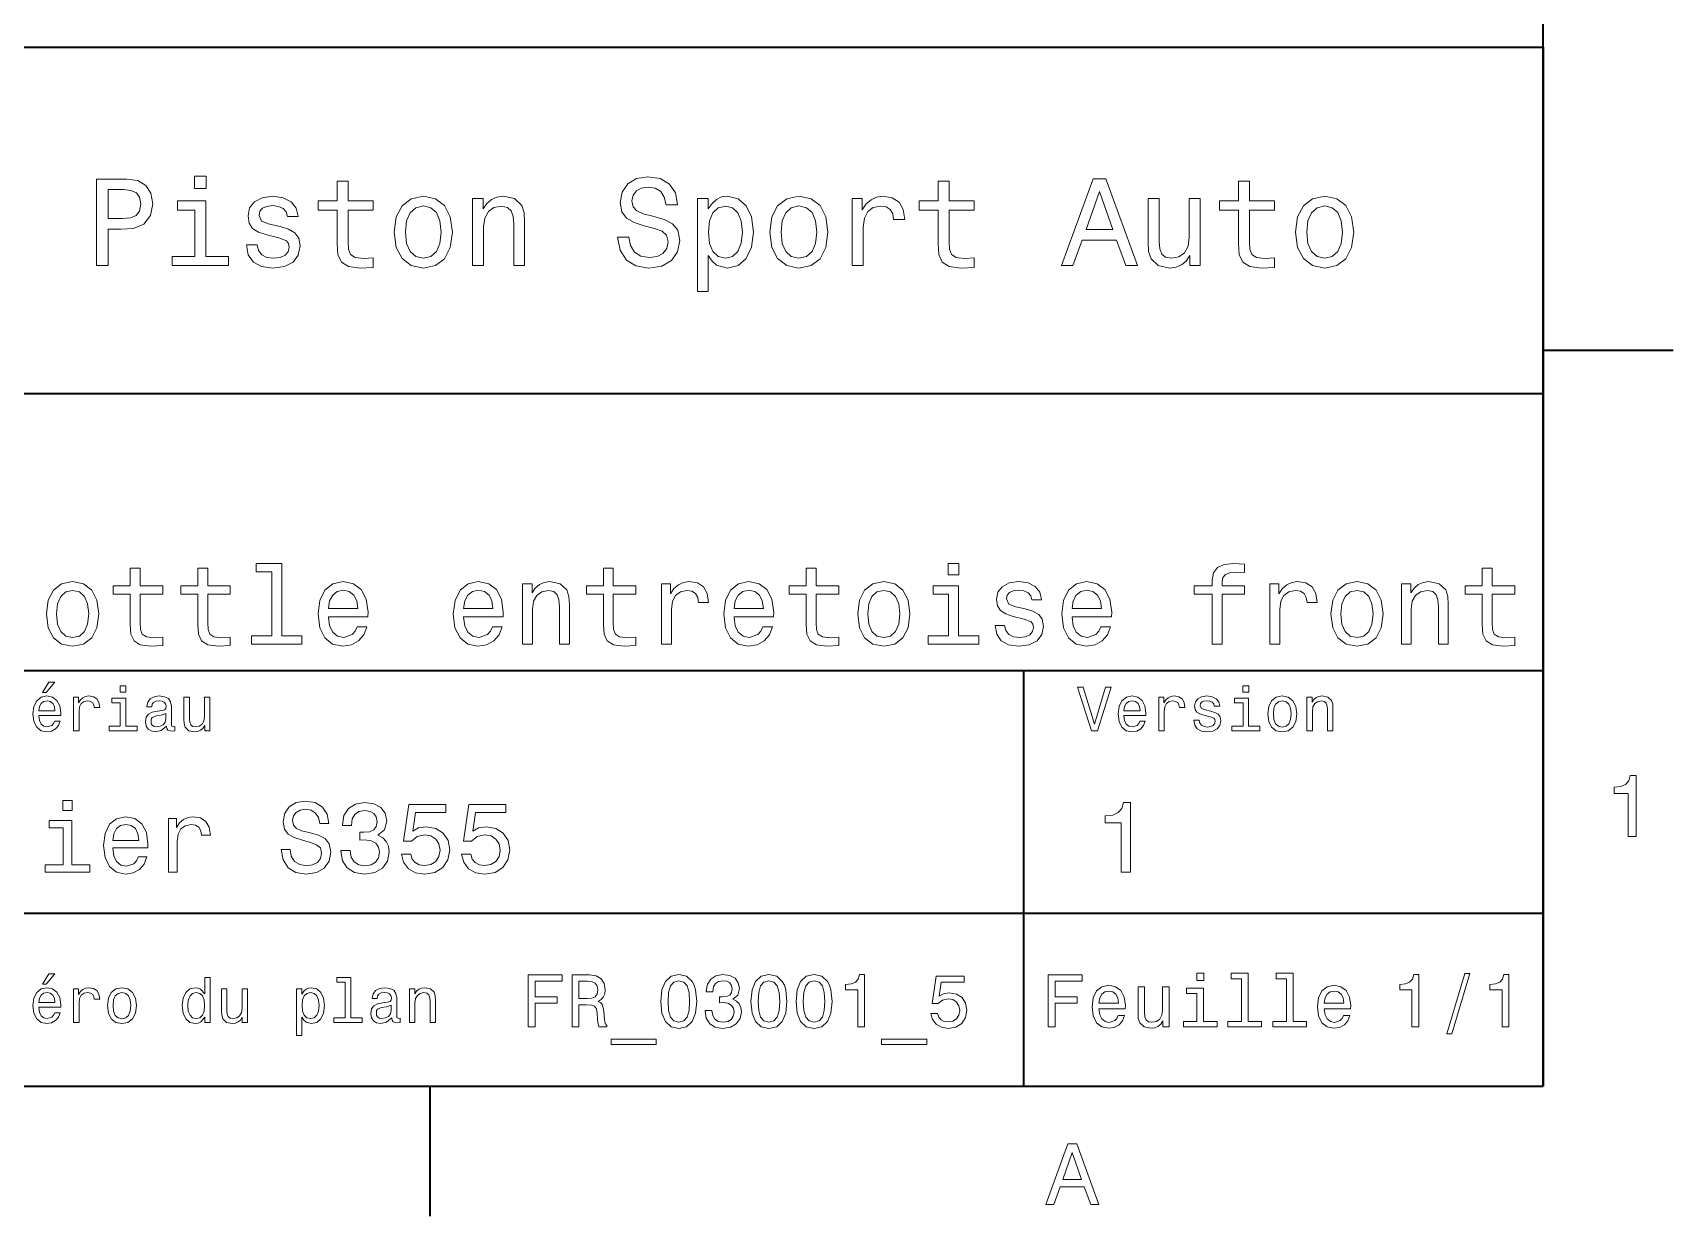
# Model space of a CAD drawing. Extents: x 0 to 297, y 0 to 210.
# Drawn here: x 199.8 to 294.5, y 2.5 to 70.8 of the extents above; entities that cross this region are included whole.
import ezdxf

# ---------------------------------------------------------------- set-up
doc = ezdxf.new("R2010")
doc.units = 0

msp = doc.modelspace()

# ---------------------------------------------------------------- linework, layer by layer
at = {"color": 7, "lineweight": 35}
for p, q in [((287, 10), (287, 200)), ((97, 70), (287, 70)), ((287, 70), (287, 10)), ((162, 50), (287, 50)), ((162, 34), (287, 34)), ((257, 10), (257, 34)), ((162, 20), (287, 20)), ((10, 10), (287, 10)), ((97, 10), (287, 10))]:
    msp.add_line(p, q, dxfattribs=at)
at = {"color": 7, "lineweight": 35, "ltscale": 0.1875}
for p, q in [((287, 52.5), (294.5, 52.5)), ((222.699997, 10), (222.699997, 2.5))]:
    msp.add_line(p, q, dxfattribs=at)
at = {"color": 7, "lineweight": 13}
for points in [[(209.788177, 62.554031), (209.118149, 62.554031), (209.118149, 61.833572), (209.788177, 61.833572)], [(203.462524, 57.381123), (204.125351, 57.381123), (204.125351, 59.492073), (204.860229, 59.492073), (205.602295, 59.528095), (206.193085, 59.780258), (206.574921, 60.270172), (206.704605, 60.940201), (206.603745, 61.559795), (206.315552, 62.013687), (205.840057, 62.287464), (205.191635, 62.381123), (203.462524, 62.381123)], [(205.01152, 61.76873), (205.443802, 61.725502), (205.760803, 61.588615), (205.94812, 61.336452), (206.01297, 60.940201), (205.940918, 60.522331), (205.746399, 60.270172), (205.414978, 60.140488), (204.96109, 60.104465), (204.125351, 60.104465), (204.125351, 61.76873)], [(217.353027, 60.579971), (217.353027, 58.64193), (217.396255, 58.015129), (217.597992, 57.582851), (218.001434, 57.330688), (218.685883, 57.244236), (219.43515, 57.280258), (219.43515, 57.827808), (218.887604, 57.78458), (218.390488, 57.842216), (218.123917, 58.022331), (218.008652, 58.324928), (217.98703, 58.75), (217.98703, 60.579971), (219.43515, 60.579971), (219.43515, 61.120316), (217.98703, 61.120316), (217.98703, 62.251438), (217.353027, 62.251438), (217.353027, 61.120316), (216.257935, 61.120316), (216.257935, 60.579971)], [(234.20462, 59.030979), (233.548996, 59.030979), (233.693085, 58.267288), (234.053314, 57.70533), (234.608078, 57.366714), (235.357361, 57.244236), (236.099426, 57.359509), (236.654175, 57.67651), (237.007202, 58.17363), (237.136902, 58.82925), (237.028824, 59.420029), (236.726227, 59.801872), (236.236313, 60.054031), (235.580704, 60.241352), (235.018738, 60.378242), (234.651306, 60.536743), (234.442368, 60.767288), (234.377533, 61.127522), (234.442368, 61.451729), (234.629684, 61.696686), (234.917877, 61.862389), (235.314133, 61.920029), (235.71759, 61.84798), (236.034592, 61.653458), (236.24353, 61.32925), (236.344391, 60.889767), (237, 60.889767), (237, 60.904179), (236.884735, 61.581409), (236.546112, 62.085732), (236.01297, 62.402737), (235.292511, 62.510807), (234.644104, 62.402737), (234.139771, 62.100143), (233.815567, 61.631844), (233.700287, 61.026657), (233.793961, 60.486309), (234.067734, 60.118874), (234.5, 59.873917), (235.09079, 59.6866), (235.674362, 59.520893), (236.113831, 59.362389), (236.380402, 59.131844), (236.47406, 58.757202), (236.387619, 58.375359), (236.164276, 58.087173), (235.825653, 57.907059), (235.386169, 57.849422), (234.896255, 57.928673), (234.521622, 58.159222), (234.283875, 58.533859)], [(252.05043, 60.579971), (252.05043, 58.64193), (252.093658, 58.015129), (252.29538, 57.582851), (252.698853, 57.330688), (253.383286, 57.244236), (254.132568, 57.280258), (254.132568, 57.827808), (253.585022, 57.78458), (253.087891, 57.842216), (252.82132, 58.022331), (252.706055, 58.324928), (252.684448, 58.75), (252.684448, 60.579971), (254.132568, 60.579971), (254.132568, 61.120316), (252.684448, 61.120316), (252.684448, 62.251438), (252.05043, 62.251438), (252.05043, 61.120316), (250.955322, 61.120316), (250.955322, 60.579971)], [(259.175781, 57.381123), (259.838623, 57.381123), (260.364563, 58.850864), (262.360229, 58.850864), (262.886169, 57.381123), (263.563416, 57.381123), (261.733429, 62.388329), (260.998566, 62.388329)], [(260.595093, 59.463257), (261.365997, 61.667866), (262.136902, 59.463257)], [(269.399109, 60.579971), (269.399109, 58.64193), (269.442352, 58.015129), (269.644073, 57.582851), (270.047546, 57.330688), (270.731995, 57.244236), (271.481262, 57.280258), (271.481262, 57.827808), (270.933716, 57.78458), (270.436584, 57.842216), (270.170013, 58.022331), (270.054749, 58.324928), (270.033142, 58.75), (270.033142, 60.579971), (271.481262, 60.579971), (271.481262, 61.120316), (270.033142, 61.120316), (270.033142, 62.251438), (269.399109, 62.251438), (269.399109, 61.120316), (268.304016, 61.120316), (268.304016, 60.579971)], [(209.766571, 57.914265), (209.766571, 61.120316), (208.138321, 61.120316), (208.138321, 60.579971), (209.132568, 60.579971), (209.132568, 57.914265), (207.835724, 57.914265), (207.835724, 57.381123), (211.077805, 57.381123), (211.077805, 57.914265)], [(214.060516, 59.636166), (213.44812, 59.780258), (212.994232, 59.945965), (212.842941, 60.28458), (212.886169, 60.522331), (213.03746, 60.695244), (213.282425, 60.803314), (213.635437, 60.846542), (213.97406, 60.803314), (214.240631, 60.67363), (214.413544, 60.479107), (214.485596, 60.219738), (215.105194, 60.219738), (215.105194, 60.23415), (214.997116, 60.70245), (214.701721, 61.069885), (214.240631, 61.30043), (213.635437, 61.386887), (213.023056, 61.30043), (212.57637, 61.062679), (212.29538, 60.709652), (212.208939, 60.262966), (212.273773, 59.830688), (212.475494, 59.528095), (212.806915, 59.311958), (213.289627, 59.16066), (213.995682, 58.987751), (214.427948, 58.807636), (214.543228, 58.663544), (214.586456, 58.447407), (214.521606, 58.180836), (214.348694, 57.979107), (214.067719, 57.849422), (213.693085, 57.806194), (213.296829, 57.849422), (213.008636, 58.000721), (212.814117, 58.245674), (212.734863, 58.584293), (212.122482, 58.584293), (212.223343, 58.007923), (212.518738, 57.590057), (212.98703, 57.337894), (213.635437, 57.244236), (214.312683, 57.337894), (214.809799, 57.590057), (215.112396, 57.993515), (215.220459, 58.519451), (215.141205, 58.973343), (214.917862, 59.283138), (214.55043, 59.484871)], [(220.65274, 59.311958), (220.768005, 58.432995), (221.099426, 57.78458), (221.625366, 57.381123), (222.331421, 57.244236), (223.030258, 57.381123), (223.556198, 57.777374), (223.887604, 58.425793), (224.010086, 59.311958), (223.887604, 60.190922), (223.556198, 60.846542), (223.030258, 61.242794), (222.331421, 61.386887), (221.625366, 61.242794), (221.099426, 60.839336), (220.768005, 60.190922)], [(221.301147, 59.319164), (221.365997, 59.967579), (221.567719, 60.435879), (221.891937, 60.72406), (222.331421, 60.824928), (222.763687, 60.72406), (223.087891, 60.443081), (223.289627, 59.967579), (223.361679, 59.319164), (223.289627, 58.663544), (223.087891, 58.188038), (222.763687, 57.899853), (222.331421, 57.806194), (221.891937, 57.899853), (221.567719, 58.188038), (221.365997, 58.663544)], [(225.177246, 57.381123), (225.811249, 57.381123), (225.811249, 59.614552), (225.876083, 60.12608), (226.085022, 60.500717), (226.409225, 60.731266), (226.841507, 60.817722), (227.187317, 60.745674), (227.403458, 60.551151), (227.511536, 60.226944), (227.547546, 59.794666), (227.547546, 57.381123), (228.181564, 57.381123), (228.181564, 59.924351), (228.15274, 60.435879), (228.023056, 60.86095), (227.597992, 61.25), (226.935165, 61.386887), (226.567719, 61.336452), (226.257935, 61.199566), (225.991364, 60.969017), (225.782425, 60.659222), (225.782425, 61.25), (225.177246, 61.25)], [(238.786743, 60.652016), (238.786743, 61.25), (238.15274, 61.25), (238.15274, 55.882565), (238.786743, 55.882565), (238.786743, 57.971901), (239.010101, 57.633286), (239.262253, 57.409943), (239.896271, 57.244236), (240.50145, 57.381123), (240.976959, 57.791786), (241.286743, 58.440201), (241.402023, 59.319164), (241.286743, 60.190922), (240.976959, 60.839336), (240.50145, 61.242794), (239.896271, 61.386887), (239.550446, 61.343658), (239.255051, 61.206772), (239.002899, 60.976223)], [(239.788193, 57.8134), (239.363129, 57.907059), (239.053314, 58.195244), (238.858795, 58.663544), (238.793945, 59.319164), (238.858795, 59.967579), (239.053314, 60.435879), (239.363129, 60.716858), (239.788193, 60.817722), (240.177246, 60.716858), (240.48703, 60.428673), (240.681564, 59.960373), (240.753601, 59.319164), (240.681564, 58.67075), (240.48703, 58.195244), (240.177246, 57.907059)], [(242.338623, 59.311958), (242.453888, 58.432995), (242.785309, 57.78458), (243.311249, 57.381123), (244.017303, 57.244236), (244.716141, 57.381123), (245.242081, 57.777374), (245.573486, 58.425793), (245.695969, 59.311958), (245.573486, 60.190922), (245.242081, 60.846542), (244.716141, 61.242794), (244.017303, 61.386887), (243.311249, 61.242794), (242.785309, 60.839336), (242.453888, 60.190922)], [(242.98703, 59.319164), (243.05188, 59.967579), (243.253601, 60.435879), (243.57782, 60.72406), (244.017303, 60.824928), (244.449585, 60.72406), (244.773773, 60.443081), (244.97551, 59.967579), (245.047546, 59.319164), (244.97551, 58.663544), (244.773773, 58.188038), (244.449585, 57.899853), (244.017303, 57.806194), (243.57782, 57.899853), (243.253601, 58.188038), (243.05188, 58.663544)], [(247.100861, 57.381123), (247.734863, 57.381123), (247.734863, 59.592937), (247.799713, 60.12608), (247.994232, 60.507923), (248.311249, 60.738472), (248.736313, 60.817722), (249.053314, 60.767288), (249.291077, 60.623199), (249.435165, 60.378242), (249.485596, 60.046829), (250.126801, 60.046829), (250.040344, 60.630402), (249.802597, 61.048271), (249.406342, 61.30043), (248.865997, 61.386887), (248.498566, 61.32925), (248.181549, 61.185158), (247.900574, 60.940201), (247.677246, 60.608788), (247.677246, 61.25), (247.100861, 61.25)], [(267.194519, 61.25), (266.560516, 61.25), (266.560516, 59.016571), (266.488464, 58.497837), (266.279541, 58.123196), (265.955322, 57.892651), (265.530243, 57.820602), (265.19165, 57.878242), (264.975494, 58.051151), (264.853027, 58.346542), (264.824219, 58.764408), (264.824219, 61.25), (264.190186, 61.25), (264.190186, 58.706772), (264.211792, 58.195244), (264.348694, 57.770172), (264.766571, 57.381123), (265.436584, 57.244236), (265.796814, 57.294666), (266.106628, 57.424351), (266.373199, 57.647694), (266.589325, 57.971901), (266.589325, 57.381123), (267.194519, 57.381123)], [(272.698853, 59.311958), (272.814117, 58.432995), (273.145508, 57.78458), (273.671448, 57.381123), (274.377502, 57.244236), (275.076355, 57.381123), (275.602295, 57.777374), (275.933716, 58.425793), (276.056183, 59.311958), (275.933716, 60.190922), (275.602295, 60.846542), (275.076355, 61.242794), (274.377502, 61.386887), (273.671448, 61.242794), (273.145508, 60.839336), (272.814117, 60.190922)], [(273.34726, 59.319164), (273.412109, 59.967579), (273.613831, 60.435879), (273.938019, 60.72406), (274.377502, 60.824928), (274.809784, 60.72406), (275.134003, 60.443081), (275.335724, 59.967579), (275.407776, 59.319164), (275.335724, 58.663544), (275.134003, 58.188038), (274.809784, 57.899853), (274.377502, 57.806194), (273.938019, 57.899853), (273.613831, 58.188038), (273.412109, 58.663544)], [(205.405624, 38.409222), (205.405624, 36.664986), (205.444519, 36.100864), (205.626083, 35.711815), (205.989197, 35.484871), (206.605194, 35.407059), (207.279541, 35.43948), (207.279541, 35.932274), (206.786743, 35.893372), (206.33934, 35.945244), (206.099426, 36.107349), (205.995682, 36.379681), (205.976227, 36.762245), (205.976227, 38.409222), (207.279541, 38.409222), (207.279541, 38.895531), (205.976227, 38.895531), (205.976227, 39.913544), (205.405624, 39.913544), (205.405624, 38.895531), (204.420029, 38.895531), (204.420029, 38.409222)], [(209.309082, 38.409222), (209.309082, 36.664986), (209.347977, 36.100864), (209.529541, 35.711815), (209.892654, 35.484871), (210.508636, 35.407059), (211.182999, 35.43948), (211.182999, 35.932274), (210.690201, 35.893372), (210.242798, 35.945244), (210.002884, 36.107349), (209.899139, 36.379681), (209.879684, 36.762245), (209.879684, 38.409222), (211.182999, 38.409222), (211.182999, 38.895531), (209.879684, 38.895531), (209.879684, 39.913544), (209.309082, 39.913544), (209.309082, 38.895531), (208.323486, 38.895531), (208.323486, 38.409222)], [(213.582123, 39.706051), (213.582123, 36.010086), (212.408508, 36.010086), (212.408508, 35.530258), (215.319885, 35.530258), (215.319885, 36.010086), (214.15274, 36.010086), (214.15274, 40.185879), (212.687317, 40.185879), (212.687317, 39.706051)], [(232.729828, 38.409222), (232.729828, 36.664986), (232.768738, 36.100864), (232.950287, 35.711815), (233.3134, 35.484871), (233.929398, 35.407059), (234.603745, 35.43948), (234.603745, 35.932274), (234.110947, 35.893372), (233.663544, 35.945244), (233.42363, 36.107349), (233.319885, 36.379681), (233.30043, 36.762245), (233.30043, 38.409222), (234.603745, 38.409222), (234.603745, 38.895531), (233.30043, 38.895531), (233.30043, 39.913544), (232.729828, 39.913544), (232.729828, 38.895531), (231.744232, 38.895531), (231.744232, 38.409222)], [(244.440201, 38.409222), (244.440201, 36.664986), (244.479095, 36.100864), (244.66066, 35.711815), (245.023773, 35.484871), (245.639771, 35.407059), (246.314117, 35.43948), (246.314117, 35.932274), (245.82132, 35.893372), (245.373917, 35.945244), (245.134003, 36.107349), (245.030258, 36.379681), (245.010803, 36.762245), (245.010803, 38.409222), (246.314117, 38.409222), (246.314117, 38.895531), (245.010803, 38.895531), (245.010803, 39.913544), (244.440201, 39.913544), (244.440201, 38.895531), (243.454605, 38.895531), (243.454605, 38.409222)], [(253.245667, 40.185879), (252.642639, 40.185879), (252.642639, 39.537464), (253.245667, 39.537464)], [(267.886871, 38.409222), (267.886871, 35.530258), (268.457489, 35.530258), (268.457489, 38.409222), (269.754333, 38.409222), (269.754333, 38.895531), (268.457489, 38.895531), (268.457489, 39.109509), (268.502869, 39.368874), (268.652008, 39.543945), (268.904907, 39.647694), (269.268005, 39.6866), (269.754333, 39.66066), (269.754333, 40.153458), (269.138306, 40.185879), (268.580688, 40.127522), (268.19165, 39.95245), (267.958191, 39.647694), (267.886871, 39.213257), (267.886871, 38.895531), (266.842926, 38.895531), (266.842926, 38.409222)], [(283.474792, 38.409222), (283.474792, 36.664986), (283.513672, 36.100864), (283.695251, 35.711815), (284.05835, 35.484871), (284.674347, 35.407059), (285.348694, 35.43948), (285.348694, 35.932274), (284.855896, 35.893372), (284.408508, 35.945244), (284.168579, 36.107349), (284.064819, 36.379681), (284.04538, 36.762245), (284.04538, 38.409222), (285.348694, 38.409222), (285.348694, 38.895531), (284.04538, 38.895531), (284.04538, 39.913544), (283.474792, 39.913544), (283.474792, 38.895531), (282.489197, 38.895531), (282.489197, 38.409222)], [(200.568451, 37.268009), (200.672195, 36.476944), (200.970459, 35.893372), (201.443802, 35.530258), (202.079254, 35.407059), (202.708221, 35.530258), (203.181549, 35.886887), (203.479828, 36.470459), (203.590057, 37.268009), (203.479828, 38.059078), (203.181549, 38.649136), (202.708221, 39.005764), (202.079254, 39.135445), (201.443802, 39.005764), (200.970459, 38.642651), (200.672195, 38.059078)], [(216.850143, 37.105907), (219.132568, 37.105907), (219.139038, 37.371758), (219.035309, 38.117435), (218.75, 38.675072), (218.296112, 39.012245), (217.693085, 39.135445), (217.103027, 39.005764), (216.649139, 38.642651), (216.357346, 38.052593), (216.253601, 37.274494), (216.350861, 36.476944), (216.642654, 35.893372), (217.090057, 35.530258), (217.67363, 35.407059), (218.179398, 35.491352), (218.594376, 35.711815), (218.899139, 36.061958), (219.074203, 36.528816), (218.510086, 36.528816), (218.393372, 36.269451), (218.224777, 36.074928), (217.744949, 35.919308), (217.375366, 35.990631), (217.096542, 36.217579), (216.914978, 36.587173), (216.850143, 37.086452)], [(224.657059, 37.105907), (226.939484, 37.105907), (226.945953, 37.371758), (226.842224, 38.117435), (226.556915, 38.675072), (226.103027, 39.012245), (225.5, 39.135445), (224.909943, 39.005764), (224.456055, 38.642651), (224.164261, 38.052593), (224.060516, 37.274494), (224.157776, 36.476944), (224.44957, 35.893372), (224.896973, 35.530258), (225.480545, 35.407059), (225.986313, 35.491352), (226.401291, 35.711815), (226.706055, 36.061958), (226.881119, 36.528816), (226.317001, 36.528816), (226.200287, 36.269451), (226.031693, 36.074928), (225.551865, 35.919308), (225.182281, 35.990631), (224.903458, 36.217579), (224.721893, 36.587173), (224.657059, 37.086452)], [(228.061234, 35.530258), (228.631836, 35.530258), (228.631836, 37.540344), (228.690201, 38.000721), (228.878235, 38.337894), (229.170013, 38.545387), (229.559082, 38.623199), (229.870316, 38.558357), (230.064835, 38.383286), (230.162109, 38.091499), (230.194519, 37.70245), (230.194519, 35.530258), (230.765137, 35.530258), (230.765137, 37.819164), (230.739197, 38.279537), (230.622467, 38.662102), (230.239899, 39.012245), (229.643372, 39.135445), (229.312683, 39.090057), (229.033859, 38.966858), (228.793945, 38.759365), (228.605896, 38.480545), (228.605896, 39.012245), (228.061234, 39.012245)], [(236.082123, 35.530258), (236.65274, 35.530258), (236.65274, 37.520893), (236.71109, 38.000721), (236.886169, 38.344379), (237.171478, 38.551872), (237.554031, 38.623199), (237.839325, 38.577808), (238.053314, 38.448124), (238.182999, 38.227665), (238.228394, 37.929394), (238.805481, 37.929394), (238.727661, 38.454609), (238.513687, 38.830692), (238.157059, 39.057636), (237.670746, 39.135445), (237.340057, 39.083572), (237.054749, 38.953888), (236.80188, 38.733429), (236.600861, 38.435158), (236.600861, 39.012245), (236.082123, 39.012245)], [(240.270889, 37.105907), (242.553314, 37.105907), (242.559799, 37.371758), (242.456055, 38.117435), (242.170746, 38.675072), (241.716858, 39.012245), (241.113831, 39.135445), (240.523773, 39.005764), (240.069885, 38.642651), (239.778107, 38.052593), (239.674347, 37.274494), (239.771606, 36.476944), (240.0634, 35.893372), (240.510803, 35.530258), (241.094376, 35.407059), (241.600143, 35.491352), (242.015137, 35.711815), (242.319885, 36.061958), (242.494965, 36.528816), (241.930832, 36.528816), (241.814117, 36.269451), (241.645538, 36.074928), (241.16571, 35.919308), (240.796112, 35.990631), (240.517288, 36.217579), (240.335724, 36.587173), (240.270889, 37.086452)], [(247.409943, 37.268009), (247.513687, 36.476944), (247.811951, 35.893372), (248.285309, 35.530258), (248.920746, 35.407059), (249.549713, 35.530258), (250.023041, 35.886887), (250.32132, 36.470459), (250.431549, 37.268009), (250.32132, 38.059078), (250.023041, 38.649136), (249.549713, 39.005764), (248.920746, 39.135445), (248.285309, 39.005764), (247.811951, 38.642651), (247.513687, 38.059078)], [(253.226227, 36.010086), (253.226227, 38.895531), (251.760803, 38.895531), (251.760803, 38.409222), (252.655609, 38.409222), (252.655609, 36.010086), (251.488464, 36.010086), (251.488464, 35.530258), (254.406342, 35.530258), (254.406342, 36.010086)], [(257.090759, 37.559795), (256.539612, 37.68948), (256.131104, 37.838615), (255.994949, 38.143372), (256.033875, 38.357346), (256.170013, 38.512966), (256.390503, 38.610229), (256.708191, 38.649136), (257.01297, 38.610229), (257.252869, 38.493515), (257.408508, 38.318443), (257.473328, 38.085014), (258.030975, 38.085014), (258.030975, 38.09798), (257.933716, 38.519451), (257.667847, 38.850143), (257.252869, 39.057636), (256.708191, 39.135445), (256.157043, 39.057636), (255.755035, 38.843658), (255.502167, 38.525936), (255.424347, 38.123917), (255.482697, 37.734871), (255.664261, 37.462536), (255.962524, 37.268009), (256.396973, 37.131844), (257.03241, 36.976223), (257.421448, 36.814121), (257.525208, 36.684437), (257.564117, 36.489914), (257.505768, 36.25), (257.350159, 36.068443), (257.09726, 35.951729), (256.760071, 35.912823), (256.403442, 35.951729), (256.144104, 36.087894), (255.969025, 36.308357), (255.89769, 36.61311), (255.346527, 36.61311), (255.437317, 36.094379), (255.703156, 35.7183), (256.124634, 35.491352), (256.708191, 35.407059), (257.317719, 35.491352), (257.765137, 35.7183), (258.037476, 36.081409), (258.134705, 36.554752), (258.063385, 36.963257), (257.862396, 37.242073), (257.531677, 37.42363)], [(259.788177, 37.105907), (262.070618, 37.105907), (262.077087, 37.371758), (261.973328, 38.117435), (261.688049, 38.675072), (261.234131, 39.012245), (260.631104, 39.135445), (260.041077, 39.005764), (259.587158, 38.642651), (259.29538, 38.052593), (259.19165, 37.274494), (259.28891, 36.476944), (259.580688, 35.893372), (260.028076, 35.530258), (260.611664, 35.407059), (261.117432, 35.491352), (261.53241, 35.711815), (261.837158, 36.061958), (262.012238, 36.528816), (261.44812, 36.528816), (261.331421, 36.269451), (261.162811, 36.074928), (260.682983, 35.919308), (260.313385, 35.990631), (260.034576, 36.217579), (259.853027, 36.587173), (259.788177, 37.086452)], [(271.213257, 35.530258), (271.783844, 35.530258), (271.783844, 37.520893), (271.842224, 38.000721), (272.017273, 38.344379), (272.302582, 38.551872), (272.68515, 38.623199), (272.970459, 38.577808), (273.184448, 38.448124), (273.314117, 38.227665), (273.359497, 37.929394), (273.936584, 37.929394), (273.858765, 38.454609), (273.644806, 38.830692), (273.288177, 39.057636), (272.80188, 39.135445), (272.471191, 39.083572), (272.185883, 38.953888), (271.932983, 38.733429), (271.731995, 38.435158), (271.731995, 39.012245), (271.213257, 39.012245)], [(274.734131, 37.268009), (274.837891, 36.476944), (275.136169, 35.893372), (275.609497, 35.530258), (276.244934, 35.407059), (276.873901, 35.530258), (277.34726, 35.886887), (277.645508, 36.470459), (277.755768, 37.268009), (277.645508, 38.059078), (277.34726, 38.649136), (276.873901, 39.005764), (276.244934, 39.135445), (275.609497, 39.005764), (275.136169, 38.642651), (274.837891, 38.059078)], [(278.806183, 35.530258), (279.376801, 35.530258), (279.376801, 37.540344), (279.43515, 38.000721), (279.623199, 38.337894), (279.914978, 38.545387), (280.304016, 38.623199), (280.615265, 38.558357), (280.809784, 38.383286), (280.907043, 38.091499), (280.939484, 37.70245), (280.939484, 35.530258), (281.510071, 35.530258), (281.510071, 37.819164), (281.484131, 38.279537), (281.367432, 38.662102), (280.984863, 39.012245), (280.388306, 39.135445), (280.057617, 39.090057), (279.778809, 38.966858), (279.538879, 38.759365), (279.350861, 38.480545), (279.350861, 39.012245), (278.806183, 39.012245)], [(201.152008, 37.274494), (201.210373, 37.858067), (201.391937, 38.279537), (201.683716, 38.538902), (202.079254, 38.629681), (202.468292, 38.538902), (202.760086, 38.286022), (202.94165, 37.858067), (203.006485, 37.274494), (202.94165, 36.684437), (202.760086, 36.256481), (202.468292, 35.997116), (202.079254, 35.912823), (201.683716, 35.997116), (201.391937, 36.256481), (201.210373, 36.684437)], [(216.850143, 37.585735), (216.921463, 38.033138), (217.096542, 38.363831), (217.362396, 38.564842), (217.712524, 38.636166), (218.056198, 38.564842), (218.322052, 38.363831), (218.484146, 38.033138), (218.542511, 37.585735)], [(224.657059, 37.585735), (224.728378, 38.033138), (224.903458, 38.363831), (225.169312, 38.564842), (225.51944, 38.636166), (225.863113, 38.564842), (226.128967, 38.363831), (226.291061, 38.033138), (226.349426, 37.585735)], [(240.270889, 37.585735), (240.342224, 38.033138), (240.517288, 38.363831), (240.783142, 38.564842), (241.133286, 38.636166), (241.476944, 38.564842), (241.742798, 38.363831), (241.904907, 38.033138), (241.963257, 37.585735)], [(247.993515, 37.274494), (248.05188, 37.858067), (248.233429, 38.279537), (248.525208, 38.538902), (248.920746, 38.629681), (249.309784, 38.538902), (249.601593, 38.286022), (249.783142, 37.858067), (249.847977, 37.274494), (249.783142, 36.684437), (249.601593, 36.256481), (249.309784, 35.997116), (248.920746, 35.912823), (248.525208, 35.997116), (248.233429, 36.256481), (248.05188, 36.684437)], [(259.788177, 37.585735), (259.859497, 38.033138), (260.034576, 38.363831), (260.300415, 38.564842), (260.650574, 38.636166), (260.994232, 38.564842), (261.260071, 38.363831), (261.42218, 38.033138), (261.48053, 37.585735)], [(275.317719, 37.274494), (275.376068, 37.858067), (275.557617, 38.279537), (275.849426, 38.538902), (276.244934, 38.629681), (276.634003, 38.538902), (276.925781, 38.286022), (277.10733, 37.858067), (277.17218, 37.274494), (277.10733, 36.684437), (276.925781, 36.256481), (276.634003, 35.997116), (276.244934, 35.912823), (275.849426, 35.997116), (275.557617, 36.256481), (275.376068, 36.684437)], [(200.341492, 32.728386), (200.554031, 32.728386), (201.054749, 33.340778), (200.701736, 33.340778)], [(200.121765, 31.40634), (201.389771, 31.40634), (201.393372, 31.554033), (201.335739, 31.9683), (201.177231, 32.278099), (200.925079, 32.465416), (200.590057, 32.533859), (200.262253, 32.461815), (200.010086, 32.260086), (199.847977, 31.932276), (199.790344, 31.5), (199.844376, 31.056915), (200.006485, 30.732708), (200.255051, 30.530979), (200.579254, 30.462536), (200.860229, 30.509365), (201.090775, 30.631844), (201.260086, 30.826368), (201.357346, 31.085733), (201.043945, 31.085733), (200.979111, 30.941643), (200.885452, 30.833572), (200.618881, 30.747118), (200.413544, 30.786743), (200.258652, 30.912823), (200.157776, 31.118155), (200.121765, 31.395533)], [(200.121765, 31.672911), (200.161377, 31.921469), (200.258652, 32.105186), (200.406342, 32.216858), (200.600861, 32.256485), (200.791794, 32.216858), (200.939484, 32.105186), (201.029541, 31.921469), (201.061966, 31.672911)], [(202.131851, 30.530979), (202.448853, 30.530979), (202.448853, 31.636887), (202.481262, 31.903458), (202.578537, 32.094379), (202.73703, 32.209652), (202.94957, 32.249279), (203.108063, 32.224064), (203.226944, 32.152016), (203.298996, 32.029537), (203.324203, 31.863832), (203.644806, 31.863832), (203.601593, 32.155621), (203.482712, 32.364552), (203.284576, 32.490635), (203.014404, 32.533859), (202.830688, 32.505043), (202.672195, 32.432995), (202.531708, 32.310516), (202.420029, 32.144814), (202.420029, 32.465416), (202.131851, 32.465416)], [(205.150574, 30.79755), (205.150574, 32.400574), (204.336456, 32.400574), (204.336456, 32.130402), (204.833572, 32.130402), (204.833572, 30.79755), (204.185165, 30.79755), (204.185165, 30.530979), (205.806198, 30.530979), (205.806198, 30.79755)], [(205.161377, 33.117435), (204.82637, 33.117435), (204.82637, 32.757202), (205.161377, 32.757202)], [(207.499283, 30.78314), (207.499283, 30.772333), (207.517288, 30.649855), (207.57132, 30.5634), (207.798264, 30.494957), (207.974777, 30.523775), (207.974777, 30.768732), (207.899139, 30.757925), (207.798264, 30.804754), (207.780258, 30.948847), (207.780258, 31.950287), (207.73703, 32.206051), (207.610947, 32.386166), (207.391205, 32.494236), (207.081406, 32.533859), (206.778824, 32.490635), (206.555481, 32.368156), (206.414978, 32.177231), (206.368149, 31.925072), (206.368149, 31.903458), (206.65274, 31.903458), (206.677948, 32.054756), (206.757202, 32.162823), (206.886887, 32.227665), (207.070602, 32.25288), (207.247116, 32.234871), (207.373199, 32.180836), (207.448853, 32.087173), (207.47406, 31.957493), (207.459656, 31.806194), (207.402023, 31.730547), (207.257919, 31.694523), (206.987747, 31.665705), (206.677948, 31.600864), (206.458206, 31.48559), (206.328537, 31.305475), (206.28891, 31.038904), (206.324921, 30.801151), (206.4366, 30.62464), (206.616714, 30.512968), (206.86528, 30.473343), (207.200287, 30.54899)], [(210.010086, 32.465416), (209.693085, 32.465416), (209.693085, 31.348703), (209.657059, 31.089336), (209.552597, 30.902016), (209.390488, 30.786743), (209.177948, 30.750719), (209.008636, 30.779539), (208.900574, 30.865993), (208.83934, 31.013687), (208.824921, 31.222622), (208.824921, 32.465416), (208.507919, 32.465416), (208.507919, 31.193804), (208.518738, 30.93804), (208.587173, 30.725504), (208.796112, 30.530979), (209.131119, 30.462536), (209.311234, 30.487751), (209.466141, 30.552593), (209.599426, 30.664265), (209.707489, 30.826368), (209.707489, 30.530979), (210.010086, 30.530979)], [(261.71109, 33.03458), (261.08429, 30.905619), (260.439484, 33.03458), (260.09726, 33.03458), (260.904175, 30.530979), (261.264404, 30.530979), (262.053314, 33.03458)], [(262.784576, 31.40634), (264.052582, 31.40634), (264.056183, 31.554033), (263.998566, 31.9683), (263.840057, 32.278099), (263.587891, 32.465416), (263.252869, 32.533859), (262.925079, 32.461815), (262.672913, 32.260086), (262.510803, 31.932276), (262.453156, 31.5), (262.507202, 31.056915), (262.669312, 30.732708), (262.917877, 30.530979), (263.242065, 30.462536), (263.523041, 30.509365), (263.753601, 30.631844), (263.922913, 30.826368), (264.020172, 31.085733), (263.706787, 31.085733), (263.641937, 30.941643), (263.548279, 30.833572), (263.281708, 30.747118), (263.076355, 30.786743), (262.921478, 30.912823), (262.820618, 31.118155), (262.784576, 31.395533)], [(262.784576, 31.672911), (262.824219, 31.921469), (262.921478, 32.105186), (263.069153, 32.216858), (263.263702, 32.256485), (263.45462, 32.216858), (263.602295, 32.105186), (263.692352, 31.921469), (263.724792, 31.672911)], [(264.794678, 30.530979), (265.111664, 30.530979), (265.111664, 31.636887), (265.144104, 31.903458), (265.241364, 32.094379), (265.399841, 32.209652), (265.612396, 32.249279), (265.770905, 32.224064), (265.889771, 32.152016), (265.961823, 32.029537), (265.98703, 31.863832), (266.307648, 31.863832), (266.264404, 32.155621), (266.145538, 32.364552), (265.947418, 32.490635), (265.677246, 32.533859), (265.49353, 32.505043), (265.335022, 32.432995), (265.194519, 32.310516), (265.082855, 32.144814), (265.082855, 32.465416), (264.794678, 32.465416)], [(267.791779, 31.658501), (267.485596, 31.730547), (267.258636, 31.8134), (267.182983, 31.982708), (267.20462, 32.101585), (267.280273, 32.188038), (267.40274, 32.242073), (267.579254, 32.263687), (267.748566, 32.242073), (267.881836, 32.177231), (267.968292, 32.079971), (268.004333, 31.950287), (268.314117, 31.950287), (268.314117, 31.957493), (268.260101, 32.191643), (268.112396, 32.375359), (267.881836, 32.490635), (267.579254, 32.533859), (267.273041, 32.490635), (267.049713, 32.371758), (266.90921, 32.195244), (266.865997, 31.971901), (266.898407, 31.755764), (266.999268, 31.604465), (267.164978, 31.496397), (267.406342, 31.420748), (267.759369, 31.334293), (267.975494, 31.244236), (268.033142, 31.17219), (268.054749, 31.064121), (268.022339, 30.930836), (267.935883, 30.829971), (267.79538, 30.765129), (267.608063, 30.743515), (267.409943, 30.765129), (267.265839, 30.840778), (267.168579, 30.963255), (267.128967, 31.132565), (266.822754, 31.132565), (266.873199, 30.844379), (267.020905, 30.635447), (267.255035, 30.509365), (267.579254, 30.462536), (267.917877, 30.509365), (268.166412, 30.635447), (268.317719, 30.837175), (268.371765, 31.100143), (268.332123, 31.327089), (268.220459, 31.481987), (268.036743, 31.582851)], [(269.981995, 30.79755), (269.981995, 32.400574), (269.167877, 32.400574), (269.167877, 32.130402), (269.664978, 32.130402), (269.664978, 30.79755), (269.016571, 30.79755), (269.016571, 30.530979), (270.637604, 30.530979), (270.637604, 30.79755)], [(269.992798, 33.117435), (269.657776, 33.117435), (269.657776, 32.757202), (269.992798, 32.757202)], [(271.087891, 31.496397), (271.145538, 31.056915), (271.311249, 30.732708), (271.574219, 30.530979), (271.927246, 30.462536), (272.276672, 30.530979), (272.539612, 30.729107), (272.705322, 31.053314), (272.766571, 31.496397), (272.705322, 31.935879), (272.539612, 32.263687), (272.276672, 32.461815), (271.927246, 32.533859), (271.574219, 32.461815), (271.311249, 32.260086), (271.145538, 31.935879)], [(271.412109, 31.5), (271.444519, 31.824207), (271.54538, 32.058357), (271.707489, 32.20245), (271.927246, 32.25288), (272.143372, 32.20245), (272.305481, 32.061958), (272.406342, 31.824207), (272.442352, 31.5), (272.406342, 31.17219), (272.305481, 30.934437), (272.143372, 30.790344), (271.927246, 30.743515), (271.707489, 30.790344), (271.54538, 30.934437), (271.444519, 31.17219)], [(273.350159, 30.530979), (273.667145, 30.530979), (273.667145, 31.647694), (273.699554, 31.903458), (273.804047, 32.090778), (273.966125, 32.206051), (274.182281, 32.249279), (274.355194, 32.213257), (274.463257, 32.115993), (274.517303, 31.95389), (274.535309, 31.737751), (274.535309, 30.530979), (274.852295, 30.530979), (274.852295, 31.802593), (274.837891, 32.058357), (274.773041, 32.270893), (274.560516, 32.465416), (274.229095, 32.533859), (274.04538, 32.508644), (273.890503, 32.440201), (273.757202, 32.324928), (273.65274, 32.170029), (273.65274, 32.465416), (273.350159, 32.465416)], [(207.463257, 31.208212), (207.420029, 31.020893), (207.304749, 30.876801), (207.131851, 30.78314), (206.919312, 30.750719), (206.782425, 30.768732), (206.68515, 30.826368), (206.623917, 30.927233), (206.605911, 31.067722), (206.620316, 31.193804), (206.677948, 31.283861), (206.908508, 31.384726), (207.200287, 31.427954), (207.463257, 31.514408)], [(291.909241, 24.416786), (292.368164, 24.416786), (292.368164, 27.942001), (292.025208, 27.942001), (291.934448, 27.634365), (291.752899, 27.427593), (291.475525, 27.306557), (291.092224, 27.266211), (291.092224, 26.90814), (291.909241, 26.90814)], [(202.048996, 26.49856), (201.51297, 26.49856), (201.51297, 25.922192), (202.048996, 25.922192)], [(214.642654, 23.680117), (214.118149, 23.680117), (214.233429, 23.069164), (214.521606, 22.619596), (214.965424, 22.348703), (215.564835, 22.250721), (216.158508, 22.342941), (216.60231, 22.596542), (216.88472, 22.994238), (216.988464, 23.518732), (216.902023, 23.991356), (216.659943, 24.296831), (216.268005, 24.49856), (215.743515, 24.648417), (215.293945, 24.757925), (215, 24.884727), (214.832855, 25.069164), (214.780975, 25.357349), (214.832855, 25.616714), (214.982712, 25.812681), (215.213257, 25.945246), (215.530258, 25.991356), (215.853027, 25.933718), (216.106628, 25.778099), (216.273773, 25.518732), (216.354462, 25.167149), (216.878967, 25.167149), (216.878967, 25.178675), (216.786743, 25.720463), (216.515854, 26.12392), (216.08934, 26.377522), (215.51297, 26.463978), (214.994232, 26.377522), (214.590775, 26.135448), (214.331406, 25.760807), (214.239197, 25.276657), (214.314117, 24.844381), (214.533142, 24.550434), (214.878967, 24.354467), (215.351593, 24.204613), (215.818451, 24.072046), (216.170029, 23.945246), (216.383286, 23.760807), (216.458206, 23.461096), (216.389053, 23.155621), (216.210373, 22.925074), (215.939484, 22.780981), (215.587891, 22.734871), (215.195969, 22.798271), (214.896255, 22.98271), (214.706055, 23.282421)], [(217.570602, 23.616716), (217.570602, 23.57637), (217.662827, 23.023056), (217.933716, 22.60807), (218.360229, 22.342941), (218.925079, 22.244957), (219.52449, 22.342941), (219.97406, 22.596542), (220.262253, 23), (220.365997, 23.518732), (220.319885, 23.858791), (220.193085, 24.135448), (219.985596, 24.348703), (219.708939, 24.504324), (220.083572, 24.815563), (220.216141, 25.311239), (220.129684, 25.760807), (219.881836, 26.100864), (219.478378, 26.314121), (218.925079, 26.38905), (218.406342, 26.296831), (218.008636, 26.043228), (217.749283, 25.639771), (217.662827, 25.103746), (217.662827, 25.063402), (218.175797, 25.063402), (218.221893, 25.432278), (218.371765, 25.697407), (218.613831, 25.858791), (218.953888, 25.916428), (219.253601, 25.870317), (219.472626, 25.749281), (219.605194, 25.553314), (219.657059, 25.288185), (219.605194, 25.005764), (219.466858, 24.815563), (219.224777, 24.700289), (218.896255, 24.665707), (218.671463, 24.671471), (218.671463, 24.216139), (218.953888, 24.227667), (219.317001, 24.175793), (219.587891, 24.037464), (219.749283, 23.812681), (219.806915, 23.518732), (219.743515, 23.184439), (219.57637, 22.9366), (219.311234, 22.780981), (218.959656, 22.729107), (218.596542, 22.786745), (218.331406, 22.959656), (218.164261, 23.236313), (218.100861, 23.616716)], [(221.0634, 23.40346), (221.190201, 22.930836), (221.472626, 22.56196), (221.887604, 22.331413), (222.417862, 22.244957), (223, 22.348703), (223.455322, 22.631124), (223.743515, 23.080692), (223.853027, 23.657061), (223.755035, 24.193085), (223.478378, 24.613834), (223.046112, 24.884727), (222.48703, 24.98271), (222.054749, 24.913546), (221.720459, 24.723343), (221.881836, 25.801153), (223.634003, 25.801153), (223.634003, 26.273777), (221.495682, 26.273777), (221.17868, 24.152739), (221.639771, 24.152739), (221.97406, 24.423632), (222.400574, 24.521614), (222.769455, 24.458214), (223.051865, 24.273777), (223.230545, 23.991356), (223.293945, 23.628242), (223.230545, 23.265131), (223.046112, 22.98271), (222.763687, 22.804035), (222.400574, 22.740635), (222.095093, 22.780981), (221.858795, 22.913546), (221.685883, 23.121038), (221.599426, 23.40346)], [(224.533142, 23.40346), (224.659943, 22.930836), (224.942352, 22.56196), (225.357346, 22.331413), (225.887604, 22.244957), (226.469742, 22.348703), (226.925064, 22.631124), (227.213257, 23.080692), (227.322769, 23.657061), (227.224777, 24.193085), (226.94812, 24.613834), (226.515839, 24.884727), (225.956772, 24.98271), (225.52449, 24.913546), (225.190201, 24.723343), (225.351578, 25.801153), (227.103745, 25.801153), (227.103745, 26.273777), (224.965424, 26.273777), (224.648407, 24.152739), (225.109512, 24.152739), (225.443802, 24.423632), (225.870316, 24.521614), (226.239197, 24.458214), (226.521606, 24.273777), (226.700287, 23.991356), (226.763687, 23.628242), (226.700287, 23.265131), (226.515839, 22.98271), (226.233429, 22.804035), (225.870316, 22.740635), (225.564835, 22.780981), (225.328522, 22.913546), (225.155609, 23.121038), (225.069153, 23.40346)], [(262.631134, 22.360231), (263.155609, 22.360231), (263.155609, 26.38905), (262.763702, 26.38905), (262.659943, 26.037464), (262.452454, 25.801153), (262.135437, 25.662825), (261.697418, 25.616714), (261.697418, 25.207493), (262.631134, 25.207493)], [(202.031708, 22.786745), (202.031708, 25.351585), (200.729111, 25.351585), (200.729111, 24.91931), (201.52449, 24.91931), (201.52449, 22.786745), (200.48703, 22.786745), (200.48703, 22.360231), (203.080688, 22.360231), (203.080688, 22.786745)], [(204.394806, 23.760807), (206.42363, 23.760807), (206.429398, 23.99712), (206.337173, 24.659943), (206.083572, 25.155621), (205.680115, 25.455332), (205.144089, 25.564842), (204.619598, 25.449568), (204.216141, 25.126802), (203.956772, 24.602306), (203.864548, 23.910664), (203.951004, 23.201731), (204.210373, 22.682999), (204.608063, 22.360231), (205.126801, 22.250721), (205.57637, 22.325649), (205.945251, 22.521614), (206.216141, 22.832853), (206.371765, 23.247839), (205.870316, 23.247839), (205.766571, 23.017292), (205.616714, 22.844381), (205.190201, 22.706053), (204.861664, 22.769453), (204.613831, 22.971182), (204.452454, 23.299713), (204.394806, 23.743517)], [(204.394806, 24.187321), (204.458206, 24.585014), (204.613831, 24.878963), (204.850143, 25.057638), (205.161377, 25.121038), (205.466858, 25.057638), (205.703171, 24.878963), (205.84726, 24.585014), (205.899139, 24.187321)], [(207.610947, 22.360231), (208.118149, 22.360231), (208.118149, 24.129684), (208.170029, 24.556196), (208.325653, 24.861671), (208.579254, 25.04611), (208.919312, 25.10951), (209.172913, 25.069164), (209.363113, 24.953892), (209.478394, 24.757925), (209.518738, 24.492796), (210.031708, 24.492796), (209.96254, 24.959656), (209.772339, 25.293949), (209.455338, 25.495678), (209.023056, 25.564842), (208.729111, 25.518732), (208.47551, 25.40346), (208.250717, 25.207493), (208.072052, 24.942364), (208.072052, 25.455332), (207.610947, 25.455332)], [(200.341492, 15.887968), (200.554031, 15.887968), (201.054749, 16.50036), (200.701736, 16.50036)], [(209.707489, 13.989553), (209.707489, 13.690562), (210.02449, 13.690562), (210.02449, 16.277018), (209.71109, 16.277018), (209.71109, 15.329611), (209.469742, 15.603386), (209.322052, 15.668228), (209.15274, 15.693444), (208.846542, 15.621398), (208.608795, 15.419669), (208.453888, 15.095461), (208.399857, 14.659582), (208.453888, 14.223703), (208.608795, 13.895894), (208.846542, 13.690562), (209.15274, 13.622118), (209.322052, 13.647335), (209.473343, 13.712176)], [(217.823486, 16.010447), (217.823486, 13.957133), (217.171478, 13.957133), (217.171478, 13.690562), (218.78891, 13.690562), (218.78891, 13.957133), (218.140488, 13.957133), (218.140488, 16.277018), (217.32637, 16.277018), (217.32637, 16.010447)], [(228.391922, 13.428675), (228.793945, 13.428675), (228.793945, 14.807637), (230.056198, 14.807637), (230.056198, 15.166427), (228.793945, 15.166427), (228.793945, 16.065563), (230.345825, 16.065563), (230.345825, 16.428675), (228.391922, 16.428675)], [(230.916428, 13.428675), (231.318436, 13.428675), (231.318436, 14.695246), (231.729111, 14.695246), (232.031693, 14.682277), (232.221893, 14.621758), (232.325653, 14.479107), (232.368881, 14.224064), (232.390488, 13.835014), (232.416428, 13.579971), (232.468292, 13.428675), (232.922195, 13.428675), (232.922195, 13.510807), (232.822769, 13.631845), (232.788177, 13.856628), (232.757919, 14.340778), (232.684433, 14.699568), (232.585007, 14.81196), (232.429398, 14.894093), (232.60231, 15.002162), (232.723343, 15.153459), (232.801147, 15.34366), (232.827087, 15.572767), (232.766571, 15.93588), (232.593658, 16.208214), (232.30835, 16.372478), (231.919312, 16.428675), (230.916428, 16.428675)], [(236.043228, 14.894093), (236.108063, 14.215418), (236.311234, 13.731268), (236.635452, 13.43732), (237.085022, 13.342219), (237.530258, 13.43732), (237.854462, 13.731268), (238.053314, 14.215418), (238.122482, 14.894093), (238.053314, 15.568444), (237.971176, 15.836456), (237.854462, 16.056917), (237.530258, 16.350864), (237.085022, 16.450289), (236.635452, 16.350864), (236.311234, 16.052593), (236.108063, 15.568444)], [(238.597977, 14.371037), (238.597977, 14.340778), (238.667145, 13.925793), (238.870316, 13.614553), (239.190201, 13.415707), (239.613831, 13.342219), (240.0634, 13.415707), (240.400574, 13.605908), (240.616714, 13.908502), (240.694519, 14.297551), (240.659943, 14.552594), (240.564835, 14.760087), (240.409225, 14.92003), (240.201721, 15.036744), (240.482712, 15.270173), (240.582138, 15.641932), (240.517288, 15.979107), (240.331406, 16.23415), (240.028824, 16.394093), (239.613831, 16.450289), (239.224777, 16.381124), (238.926514, 16.190922), (238.731995, 15.888329), (238.667145, 15.486312), (238.667145, 15.456053), (239.05188, 15.456053), (239.086456, 15.73271), (239.198853, 15.931557), (239.380402, 16.052593), (239.635452, 16.095821), (239.860229, 16.061239), (240.02449, 15.970462), (240.123917, 15.823487), (240.162827, 15.62464), (240.123917, 15.412825), (240.020172, 15.270173), (239.838623, 15.183718), (239.592224, 15.157782), (239.42363, 15.162104), (239.42363, 14.820605), (239.635452, 14.829251), (239.907776, 14.790346), (240.110947, 14.6866), (240.231995, 14.518012), (240.275223, 14.297551), (240.227661, 14.04683), (240.10231, 13.860951), (239.903458, 13.744237), (239.639771, 13.705332), (239.367432, 13.748559), (239.168594, 13.878242), (239.043228, 14.085735), (238.995682, 14.371037)], [(241.247833, 14.894093), (241.312683, 14.215418), (241.515854, 13.731268), (241.840057, 13.43732), (242.289627, 13.342219), (242.734863, 13.43732), (243.059082, 13.731268), (243.257919, 14.215418), (243.327087, 14.894093), (243.257919, 15.568444), (243.175797, 15.836456), (243.059082, 16.056917), (242.734863, 16.350864), (242.289627, 16.450289), (241.840057, 16.350864), (241.515854, 16.052593), (241.312683, 15.568444)], [(243.850143, 14.894093), (243.914978, 14.215418), (244.118149, 13.731268), (244.442368, 13.43732), (244.891937, 13.342219), (245.337173, 13.43732), (245.661377, 13.731268), (245.860229, 14.215418), (245.929398, 14.894093), (245.860229, 15.568444), (245.778091, 15.836456), (245.661377, 16.056917), (245.337173, 16.350864), (244.891937, 16.450289), (244.442368, 16.350864), (244.118149, 16.052593), (243.914978, 15.568444)], [(247.416428, 13.428675), (247.809799, 13.428675), (247.809799, 16.450289), (247.515854, 16.450289), (247.438034, 16.1866), (247.282425, 16.009367), (247.044662, 15.905621), (246.716141, 15.871038), (246.716141, 15.564121), (247.416428, 15.564121)], [(251.626801, 14.211096), (251.721909, 13.856628), (251.933716, 13.579971), (252.244965, 13.407061), (252.642654, 13.342219), (253.079254, 13.42003), (253.420746, 13.631845), (253.636887, 13.969021), (253.719025, 14.401298), (253.645538, 14.803314), (253.438049, 15.118876), (253.113831, 15.322046), (252.694519, 15.395534), (252.370316, 15.34366), (252.119598, 15.201009), (252.240631, 16.009367), (253.554749, 16.009367), (253.554749, 16.363834), (251.951004, 16.363834), (251.713257, 14.773055), (252.059082, 14.773055), (252.309799, 14.976225), (252.629684, 15.049712), (252.906342, 15.002162), (253.118164, 14.863833), (253.252167, 14.652018), (253.299713, 14.379683), (253.252167, 14.107349), (253.113831, 13.895534), (252.902023, 13.761528), (252.629684, 13.713977), (252.400574, 13.744237), (252.223343, 13.84366), (252.093658, 13.99928), (252.028824, 14.211096)], [(258.414978, 13.428675), (258.817017, 13.428675), (258.817017, 14.807637), (260.079254, 14.807637), (260.079254, 15.166427), (258.817017, 15.166427), (258.817017, 16.065563), (260.368866, 16.065563), (260.368866, 16.428675), (258.414978, 16.428675)], [(267.389038, 16.532421), (266.98703, 16.532421), (266.98703, 16.100145), (267.389038, 16.100145)], [(269.572052, 16.212536), (269.572052, 13.748559), (268.789612, 13.748559), (268.789612, 13.428675), (270.73056, 13.428675), (270.73056, 13.748559), (269.952454, 13.748559), (269.952454, 16.532421), (268.975494, 16.532421), (268.975494, 16.212536)], [(272.174347, 16.212536), (272.174347, 13.748559), (271.391937, 13.748559), (271.391937, 13.428675), (273.332855, 13.428675), (273.332855, 13.748559), (272.554749, 13.748559), (272.554749, 16.532421), (271.57782, 16.532421), (271.57782, 16.212536)], [(279.416443, 13.428675), (279.809814, 13.428675), (279.809814, 16.450289), (279.515839, 16.450289), (279.438049, 16.1866), (279.28241, 16.009367), (279.044678, 15.905621), (278.716125, 15.871038), (278.716125, 15.564121), (279.416443, 15.564121)], [(281.42218, 13.026657), (281.720459, 13.026657), (282.766571, 16.510807), (282.463989, 16.510807)], [(284.621033, 13.428675), (285.014404, 13.428675), (285.014404, 16.450289), (284.720459, 16.450289), (284.642639, 16.1866), (284.48703, 16.009367), (284.249268, 15.905621), (283.920746, 15.871038), (283.920746, 15.564121), (284.621033, 15.564121)], [(200.121765, 14.565923), (201.389771, 14.565923), (201.393372, 14.713617), (201.335739, 15.127882), (201.177231, 15.43768), (200.925079, 15.625), (200.590057, 15.693444), (200.262253, 15.621398), (200.010086, 15.419669), (199.847977, 15.091859), (199.790344, 14.659582), (199.844376, 14.216499), (200.006485, 13.892291), (200.255051, 13.690562), (200.579254, 13.622118), (200.860229, 13.668948), (201.090775, 13.791427), (201.260086, 13.985951), (201.357346, 14.245317), (201.043945, 14.245317), (200.979111, 14.101225), (200.885452, 13.993155), (200.618881, 13.9067), (200.413544, 13.946326), (200.258652, 14.072407), (200.157776, 14.277738), (200.121765, 14.555116)], [(200.121765, 14.832493), (200.161377, 15.081052), (200.258652, 15.26477), (200.406342, 15.376441), (200.600861, 15.416066), (200.791794, 15.376441), (200.939484, 15.26477), (201.029541, 15.081052), (201.061966, 14.832493)], [(202.131851, 13.690562), (202.448853, 13.690562), (202.448853, 14.79647), (202.481262, 15.063041), (202.578537, 15.253963), (202.73703, 15.369237), (202.94957, 15.408862), (203.108063, 15.383646), (203.226944, 15.3116), (203.298996, 15.189121), (203.324203, 15.023416), (203.644806, 15.023416), (203.601593, 15.315202), (203.482712, 15.524136), (203.284576, 15.650216), (203.014404, 15.693444), (202.830688, 15.664625), (202.672195, 15.59258), (202.531708, 15.470101), (202.420029, 15.304395), (202.420029, 15.625), (202.131851, 15.625)], [(204.087891, 14.65598), (204.145538, 14.216499), (204.311234, 13.892291), (204.574203, 13.690562), (204.927231, 13.622118), (205.276657, 13.690562), (205.539627, 13.888689), (205.705338, 14.212896), (205.766571, 14.65598), (205.705338, 15.095461), (205.539627, 15.423271), (205.276657, 15.621398), (204.927231, 15.693444), (204.574203, 15.621398), (204.311234, 15.419669), (204.145538, 15.095461)], [(204.412109, 14.659582), (204.444519, 14.983789), (204.545395, 15.217939), (204.707489, 15.362032), (204.927231, 15.412464), (205.143372, 15.362032), (205.305481, 15.221542), (205.406342, 14.983789), (205.442368, 14.659582), (205.406342, 14.331773), (205.305481, 14.094021), (205.143372, 13.949928), (204.927231, 13.903098), (204.707489, 13.949928), (204.545395, 14.094021), (204.444519, 14.331773)], [(209.206772, 15.408862), (209.41571, 15.35843), (209.574203, 15.217939), (209.667862, 14.983789), (209.703888, 14.659582), (209.667862, 14.331773), (209.574203, 14.097623), (209.41571, 13.95353), (209.206772, 13.9067), (209.008636, 13.95353), (208.857346, 14.097623), (208.756485, 14.335375), (208.72406, 14.659582), (208.756485, 14.980187), (208.857346, 15.214337), (209.008636, 15.35843)], [(212.17868, 15.625), (211.861664, 15.625), (211.861664, 14.508286), (211.825653, 14.248919), (211.721176, 14.0616), (211.559082, 13.946326), (211.346542, 13.910303), (211.177231, 13.939121), (211.069168, 14.025577), (211.007919, 14.173271), (210.993515, 14.382205), (210.993515, 15.625), (210.676514, 15.625), (210.676514, 14.353387), (210.687317, 14.097623), (210.755768, 13.885087), (210.964691, 13.690562), (211.299713, 13.622118), (211.479828, 13.647335), (211.63472, 13.712176), (211.768005, 13.823848), (211.876083, 13.985951), (211.876083, 13.690562), (212.17868, 13.690562)], [(215.323486, 15.326009), (215.323486, 15.625), (215.006485, 15.625), (215.006485, 12.941282), (215.323486, 12.941282), (215.323486, 13.985951), (215.435165, 13.816643), (215.561249, 13.704971), (215.87825, 13.622118), (216.180832, 13.690562), (216.418594, 13.895894), (216.573486, 14.220101), (216.631134, 14.659582), (216.573486, 15.095461), (216.418594, 15.419669), (216.180832, 15.621398), (215.87825, 15.693444), (215.705338, 15.67183), (215.557632, 15.603386), (215.431564, 15.488112)], [(215.824203, 13.9067), (215.611679, 13.95353), (215.456772, 14.097623), (215.359512, 14.331773), (215.327087, 14.659582), (215.359512, 14.983789), (215.456772, 15.217939), (215.611679, 15.35843), (215.824203, 15.408862), (216.018738, 15.35843), (216.17363, 15.214337), (216.270889, 14.980187), (216.306915, 14.659582), (216.270889, 14.335375), (216.17363, 14.097623), (216.018738, 13.95353)], [(220.510803, 13.942723), (220.510803, 13.931917), (220.528824, 13.809439), (220.582855, 13.722983), (220.809799, 13.654539), (220.986313, 13.683357), (220.986313, 13.928314), (220.91066, 13.917507), (220.809799, 13.964337), (220.791794, 14.10843), (220.791794, 15.109871), (220.748566, 15.365634), (220.622482, 15.54575), (220.40274, 15.653819), (220.092941, 15.693444), (219.790344, 15.650216), (219.567001, 15.527738), (219.426514, 15.336816), (219.379684, 15.084655), (219.379684, 15.063041), (219.664276, 15.063041), (219.689484, 15.214337), (219.768738, 15.322407), (219.898422, 15.387248), (220.082138, 15.412464), (220.258652, 15.394453), (220.384735, 15.340418), (220.460373, 15.246758), (220.485596, 15.117075), (220.471191, 14.965778), (220.413544, 14.89013), (220.269455, 14.854107), (219.999283, 14.825289), (219.689484, 14.760447), (219.469742, 14.645173), (219.340057, 14.465058), (219.30043, 14.198487), (219.336456, 13.960735), (219.448135, 13.784223), (219.62825, 13.672551), (219.876801, 13.632925), (220.211823, 13.708573)], [(221.530258, 13.690562), (221.84726, 13.690562), (221.84726, 14.807277), (221.879684, 15.063041), (221.984161, 15.25036), (222.146255, 15.365634), (222.362396, 15.408862), (222.535309, 15.372839), (222.643372, 15.275577), (222.697418, 15.113473), (222.715424, 14.897335), (222.715424, 13.690562), (223.032425, 13.690562), (223.032425, 14.962176), (223.018021, 15.217939), (222.953171, 15.430475), (222.740631, 15.625), (222.409225, 15.693444), (222.22551, 15.668228), (222.070618, 15.599784), (221.937317, 15.48451), (221.832855, 15.329611), (221.832855, 15.625), (221.530258, 15.625)], [(231.806915, 16.061239), (232.070602, 16.035303), (232.256485, 15.953171), (232.373199, 15.801874), (232.412109, 15.564121), (232.368881, 15.313401), (232.252167, 15.162104), (232.053314, 15.084294), (231.780975, 15.06268), (231.318436, 15.06268), (231.318436, 16.061239)], [(236.458206, 14.894093), (236.492798, 15.417148), (236.600861, 15.793228), (236.795395, 16.013689), (237.085022, 16.091499), (237.370316, 16.013689), (237.564835, 15.793228), (237.672913, 15.417148), (237.707489, 14.894093), (237.672913, 14.366715), (237.564835, 13.990634), (237.370316, 13.770173), (237.085022, 13.696686), (236.795395, 13.770173), (236.600861, 13.990634), (236.492798, 14.366715)], [(241.662827, 14.894093), (241.697403, 15.417148), (241.805481, 15.793228), (242, 16.013689), (242.289627, 16.091499), (242.574921, 16.013689), (242.769455, 15.793228), (242.877518, 15.417148), (242.912109, 14.894093), (242.877518, 14.366715), (242.769455, 13.990634), (242.574921, 13.770173), (242.289627, 13.696686), (242, 13.770173), (241.805481, 13.990634), (241.697403, 14.366715)], [(244.265137, 14.894093), (244.299713, 15.417148), (244.407776, 15.793228), (244.60231, 16.013689), (244.891937, 16.091499), (245.177231, 16.013689), (245.371765, 15.793228), (245.479828, 15.417148), (245.514404, 14.894093), (245.479828, 14.366715), (245.371765, 13.990634), (245.177231, 13.770173), (244.891937, 13.696686), (244.60231, 13.770173), (244.407776, 13.990634), (244.299713, 14.366715)], [(261.341492, 14.479107), (262.863098, 14.479107), (262.867432, 14.656341), (262.798279, 15.153459), (262.608063, 15.525217), (262.305481, 15.75), (261.903473, 15.832133), (261.510101, 15.745678), (261.207489, 15.503603), (261.01297, 15.110231), (260.943817, 14.591499), (261.008636, 14.059798), (261.203156, 13.67075), (261.501434, 13.428675), (261.890503, 13.346542), (262.227661, 13.402739), (262.504333, 13.549712), (262.707489, 13.783141), (262.824219, 14.09438), (262.44812, 14.09438), (262.370331, 13.92147), (262.257935, 13.791787), (261.938049, 13.688041), (261.69165, 13.735591), (261.505768, 13.886888), (261.384735, 14.133286), (261.341492, 14.466139)], [(261.341492, 14.798992), (261.389038, 15.097262), (261.505768, 15.317724), (261.682983, 15.45173), (261.916412, 15.49928), (262.145538, 15.45173), (262.322754, 15.317724), (262.430847, 15.097262), (262.469727, 14.798992)], [(265.400574, 15.75), (265.020172, 15.75), (265.020172, 14.409943), (264.976959, 14.098703), (264.851593, 13.873919), (264.657074, 13.735591), (264.402008, 13.692364), (264.198853, 13.726946), (264.069153, 13.830692), (263.995667, 14.007925), (263.978394, 14.258646), (263.978394, 15.75), (263.597992, 15.75), (263.597992, 14.224064), (263.610962, 13.917148), (263.693085, 13.662104), (263.943817, 13.428675), (264.345825, 13.346542), (264.561951, 13.376801), (264.747833, 13.454611), (264.907776, 13.588617), (265.037476, 13.783141), (265.037476, 13.428675), (265.400574, 13.428675)], [(267.376068, 13.748559), (267.376068, 15.672191), (266.399139, 15.672191), (266.399139, 15.347983), (266.995667, 15.347983), (266.995667, 13.748559), (266.21759, 13.748559), (266.21759, 13.428675), (268.162811, 13.428675), (268.162811, 13.748559)], [(274.353027, 14.479107), (275.874634, 14.479107), (275.878967, 14.656341), (275.809814, 15.153459), (275.619598, 15.525217), (275.317017, 15.75), (274.914978, 15.832133), (274.521606, 15.745678), (274.219025, 15.503603), (274.024506, 15.110231), (273.955322, 14.591499), (274.020172, 14.059798), (274.214691, 13.67075), (274.51297, 13.428675), (274.902008, 13.346542), (275.239197, 13.402739), (275.515839, 13.549712), (275.719025, 13.783141), (275.835724, 14.09438), (275.459656, 14.09438), (275.381836, 13.92147), (275.26944, 13.791787), (274.949554, 13.688041), (274.703186, 13.735591), (274.517303, 13.886888), (274.39624, 14.133286), (274.353027, 14.466139)], [(274.353027, 14.798992), (274.400574, 15.097262), (274.517303, 15.317724), (274.694519, 15.45173), (274.927948, 15.49928), (275.157074, 15.45173), (275.33429, 15.317724), (275.442352, 15.097262), (275.481262, 14.798992)], [(220.474792, 14.367796), (220.431564, 14.180476), (220.316284, 14.036384), (220.143372, 13.942723), (219.930847, 13.910303), (219.793945, 13.928314), (219.696686, 13.985951), (219.635452, 14.086816), (219.617432, 14.227305), (219.631851, 14.353387), (219.689484, 14.443444), (219.920029, 14.544309), (220.211823, 14.587536), (220.474792, 14.673991)], [(233.181549, 12.711096), (233.181549, 12.408502), (235.783859, 12.408502), (235.783859, 12.711096)], [(248.795395, 12.711096), (248.795395, 12.408502), (251.39769, 12.408502), (251.39769, 12.711096)], [(258.266846, 3.166787), (258.730835, 3.166787), (259.098999, 4.195605), (260.495972, 4.195605), (260.864105, 3.166787), (261.338165, 3.166787), (260.05719, 6.67183), (259.542786, 6.67183)], [(259.260376, 4.624279), (259.799988, 6.167507), (260.33963, 4.624279)]]:
    msp.add_lwpolyline(points, close=True, dxfattribs=at)

doc.saveas('drawing.dxf')
